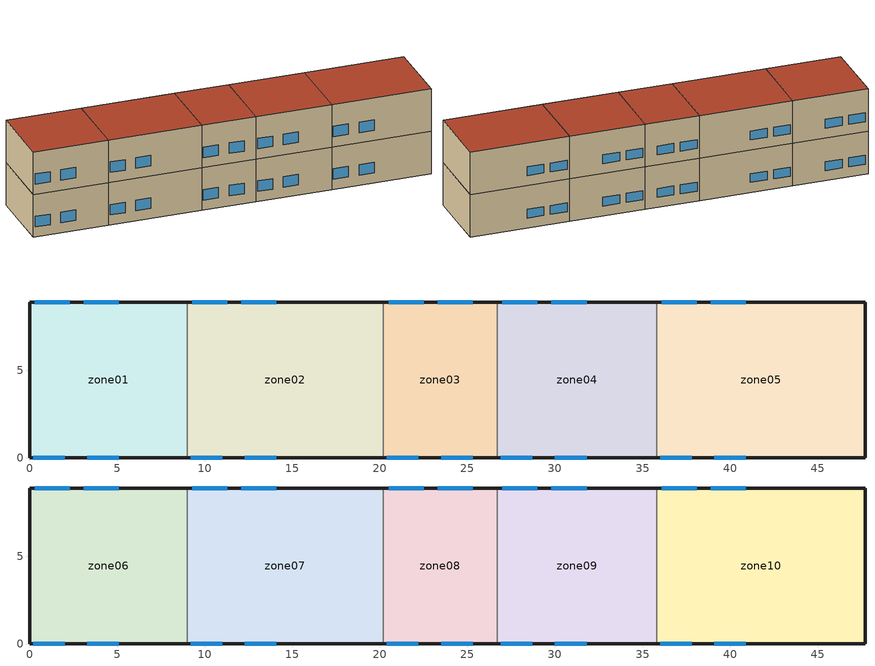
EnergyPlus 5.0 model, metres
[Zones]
zone01
 floor ground (GROUND_FLOOR): 9,8.9 9,0 0,0 0,8.9 z0
 wall outside (EXT_WALL): 9,8.9 0,8.9 0,0 9,0 z0:5.3
 wall to zone02 (ADJ_WALL): 9,0 9,8.9 z0:5.3
 window (EXT_WINDOW1): 0.2,0 2,0 / 3.3,0 5.1,0 z1.25:2.55; 2.3,8.9 0.3,8.9 / 5.1,8.9 3.1,8.9 z1.25:2.35
 ceiling to zone06 (ADJ_CEILING): 0,8.9 0,0 9,0 9,8.9 z5.3
zone02
 floor ground (GROUND_FLOOR): 20.2,8.9 20.2,0 9,0 9,8.9 z0
 wall outside (EXT_WALL): 20.2,8.9 9,8.9 / 9,0 20.2,0 z0:5.3
 wall to zone03 (ADJ_WALL): 20.2,0 20.2,8.9 z0:5.3
 wall to zone01 (ADJ_WALL): 9,8.9 9,0 z0:5.3
 window (EXT_WINDOW1): 9.2,0 11,0 / 12.3,0 14.1,0 z1.25:2.55; 11.3,8.9 9.3,8.9 / 14.1,8.9 12.1,8.9 z1.25:2.35
 ceiling to zone07 (ADJ_CEILING): 9,8.9 9,0 20.2,0 20.2,8.9 z5.3
zone03
 floor ground (GROUND_FLOOR): 26.7,8.9 26.7,0 20.2,0 20.2,8.9 z0
 wall outside (EXT_WALL): 26.7,8.9 20.2,8.9 / 20.2,0 26.7,0 z0:5.3
 wall to zone04 (ADJ_WALL): 26.7,0 26.7,8.9 z0:5.3
 wall to zone02 (ADJ_WALL): 20.2,8.9 20.2,0 z0:5.3
 window (EXT_WINDOW1): 20.4,0 22.2,0 / 23.5,0 25.3,0 z1.25:2.55; 22.5,8.9 20.5,8.9 / 25.3,8.9 23.3,8.9 z1.25:2.35
 ceiling to zone08 (ADJ_CEILING): 20.2,8.9 20.2,0 26.7,0 26.7,8.9 z5.3
zone04
 floor ground (GROUND_FLOOR): 35.8,8.9 35.8,0 26.7,0 26.7,8.9 z0
 wall outside (EXT_WALL): 35.8,8.9 26.7,8.9 / 26.7,0 35.8,0 z0:5.3
 wall to zone05 (ADJ_WALL): 35.8,0 35.8,8.9 z0:5.3
 wall to zone03 (ADJ_WALL): 26.7,8.9 26.7,0 z0:5.3
 window (EXT_WINDOW1): 26.9,0 28.7,0 / 30,0 31.8,0 z1.25:2.55; 29,8.9 27,8.9 / 31.8,8.9 29.8,8.9 z1.25:2.35
 ceiling to zone09 (ADJ_CEILING): 26.7,8.9 26.7,0 35.8,0 35.8,8.9 z5.3
zone05
 floor ground (GROUND_FLOOR): 47.7,8.9 47.7,0 35.8,0 35.8,8.9 z0
 wall outside (EXT_WALL): 35.8,0 47.7,0 47.7,8.9 35.8,8.9 z0:5.3
 wall to zone04 (ADJ_WALL): 35.8,8.9 35.8,0 z0:5.3
 window (EXT_WINDOW1): 36,0 37.8,0 / 39.1,0 40.9,0 z1.25:2.55; 38.1,8.9 36.1,8.9 / 40.9,8.9 38.9,8.9 z1.25:2.35
 ceiling to zone10 (ADJ_CEILING): 35.8,8.9 35.8,0 47.7,0 47.7,8.9 z5.3
zone06
 floor to zone01 (ADJ_CEILING): 9,8.9 9,0 0,0 0,8.9 z5.3
 wall outside (EXT_WALL): 9,8.9 0,8.9 0,0 9,0 z5.3:10.6
 wall to zone07 (ADJ_WALL): 9,0 9,8.9 z5.3:10.6
 window (EXT_WINDOW1): 0.2,0 2,0 / 3.3,0 5.1,0 z6.55:7.85; 2.3,8.9 0.3,8.9 / 5.1,8.9 3.1,8.9 z6.55:7.65
 roof outside (EXT_ROOF): 0,8.9 0,0 9,0 9,8.9 z10.6
zone07
 floor to zone02 (ADJ_CEILING): 20.2,8.9 20.2,0 9,0 9,8.9 z5.3
 wall outside (EXT_WALL): 20.2,8.9 9,8.9 / 9,0 20.2,0 z5.3:10.6
 wall to zone08 (ADJ_WALL): 20.2,0 20.2,8.9 z5.3:10.6
 wall to zone06 (ADJ_WALL): 9,8.9 9,0 z5.3:10.6
 window (EXT_WINDOW1): 9.2,0 11,0 / 12.3,0 14.1,0 z6.55:7.85; 11.3,8.9 9.3,8.9 / 14.1,8.9 12.1,8.9 z6.55:7.65
 roof outside (EXT_ROOF): 9,8.9 9,0 20.2,0 20.2,8.9 z10.6
zone08
 floor to zone03 (ADJ_CEILING): 26.7,8.9 26.7,0 20.2,0 20.2,8.9 z5.3
 wall outside (EXT_WALL): 26.7,8.9 20.2,8.9 / 20.2,0 26.7,0 z5.3:10.6
 wall to zone09 (ADJ_WALL): 26.7,0 26.7,8.9 z5.3:10.6
 wall to zone07 (ADJ_WALL): 20.2,8.9 20.2,0 z5.3:10.6
 window (EXT_WINDOW1): 20.4,0 22.2,0 / 23.5,0 25.3,0 z6.55:7.85; 22.5,8.9 20.5,8.9 / 25.3,8.9 23.3,8.9 z6.55:7.65
 roof outside (EXT_ROOF): 20.2,8.9 20.2,0 26.7,0 26.7,8.9 z10.6
zone09
 floor to zone04 (ADJ_CEILING): 35.8,8.9 35.8,0 26.7,0 26.7,8.9 z5.3
 wall outside (EXT_WALL): 35.8,8.9 26.7,8.9 / 26.7,0 35.8,0 z5.3:10.6
 wall to zone10 (ADJ_WALL): 35.8,0 35.8,8.9 z5.3:10.6
 wall to zone08 (ADJ_WALL): 26.7,8.9 26.7,0 z5.3:10.6
 window (EXT_WINDOW1): 26.9,0 28.7,0 / 30,0 31.8,0 z6.55:7.85; 29,8.9 27,8.9 / 31.8,8.9 29.8,8.9 z6.55:7.65
 roof outside (EXT_ROOF): 26.7,8.9 26.7,0 35.8,0 35.8,8.9 z10.6
zone10
 floor to zone05 (ADJ_CEILING): 47.7,8.9 47.7,0 35.8,0 35.8,8.9 z5.3
 wall outside (EXT_WALL): 35.8,0 47.7,0 47.7,8.9 35.8,8.9 z5.3:10.6
 wall to zone09 (ADJ_WALL): 35.8,8.9 35.8,0 z5.3:10.6
 window (EXT_WINDOW1): 36,0 37.8,0 / 39.1,0 40.9,0 z6.55:7.85; 38.1,8.9 36.1,8.9 / 40.9,8.9 38.9,8.9 z6.55:7.65
 roof outside (EXT_ROOF): 35.8,8.9 35.8,0 47.7,0 47.7,8.9 z10.6
[Building]
TRNSYS18: North Axis {deg}=0; Terrain=City; Loads Convergence Tolerance Value=0; Temperature Convergence Tolerance Value {deltaC}=0; Solar Distribution=FullInteriorAndExterior; Maximum Number of Warmup Days=0
[Site:Location]
not used: Latitude {deg}=0; Longitude {deg}=0; Time Zone {hr}=0; Elevation {m}=0
[Construction]
GROUND_FLOOR; EXT_WALL; EXT_ROOF; ADJ_WALL; ADJ_CEILING; EXT_WINDOW1: 
[WindowProperty:ShadingControl]
ESHADE=0; ISHADE=INPUT 1*MAX_ISHADE : SHADECNTRL=ISHADE_INTERNAL
[SurfaceProperty:OtherSideCoefficients]
BOUNDARY=IDENTICAL; BOUNDARY=INPUT 1*TBOUNDARY; BOUNDARY=INPUT 1*TBOUNDARY_2; BOUNDARY=INPUT 1*TBOUNDARY_3; BOUNDARY=INPUT 1*TGROUND; BOUNDARY=20; BOUNDARY=15
[Zone] Multiplier=1
zone01; zone02; zone03; zone04; zone05; zone06; zone07; zone08; zone09; zone10
